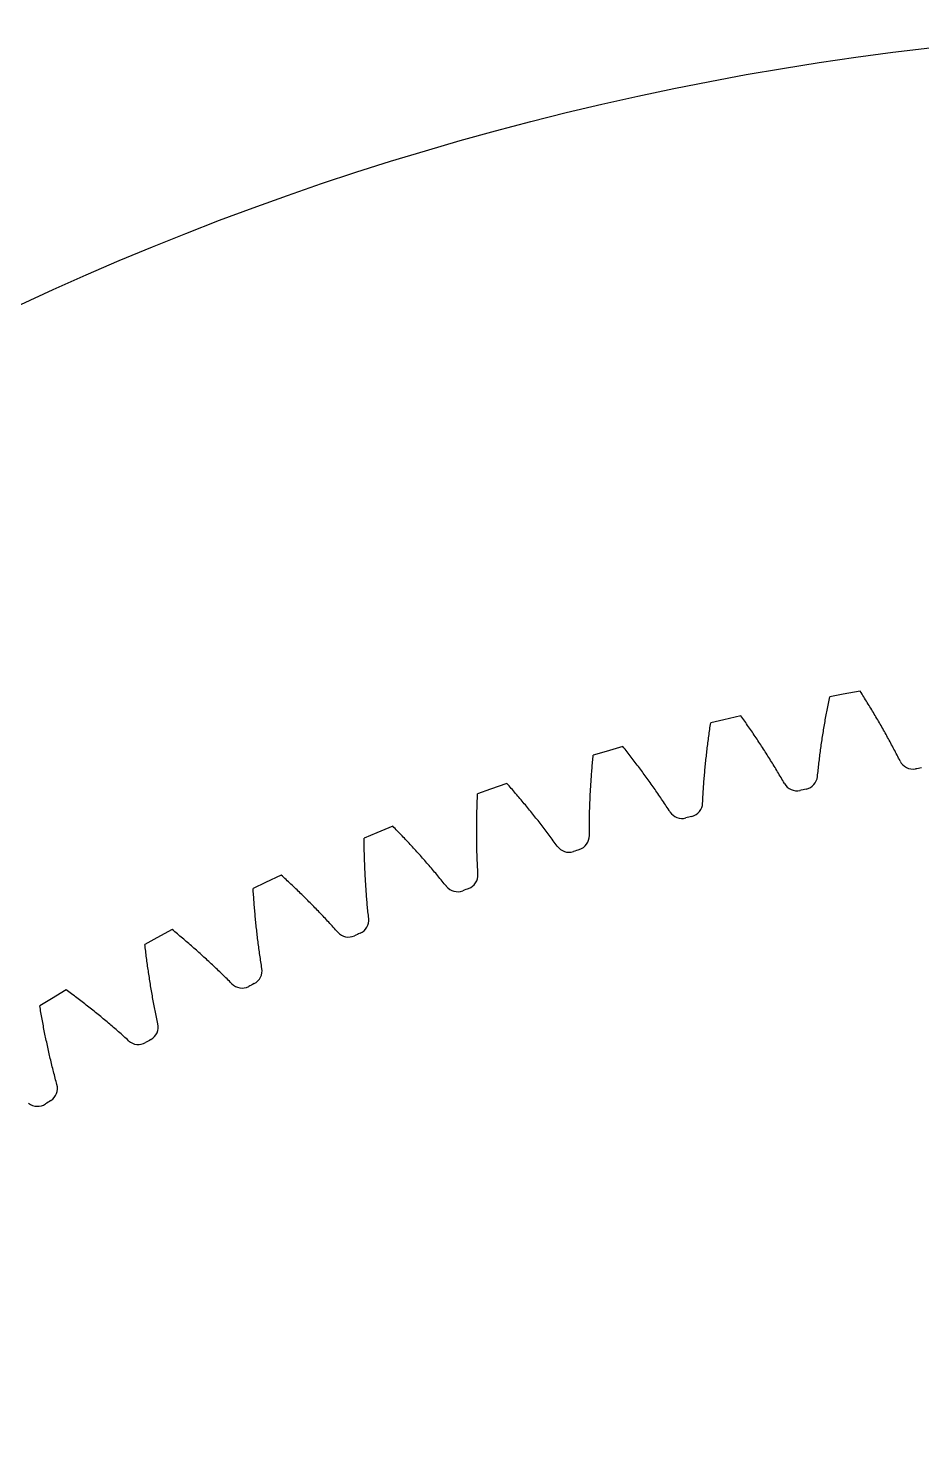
# Model space of a CAD drawing. Header units: inches. Extents: x -337 to 409, y -412 to 336.
# Drawn here: x -258.7 to -217.8, y 270.9 to 336.3 of the extents above; entities that cross this region are included whole.
import ezdxf

# ---------------------------------------------------------------- set-up
doc = ezdxf.new("R2010")
doc.units = ezdxf.units.IN
doc.header["$MEASUREMENT"] = 0

msp = doc.modelspace()

# ---------------------------------------------------------------- linework, layer by layer
at = {"color": 7, "linetype": 'Continuous'}
for p, q in [((-222.005, 305.565), (-221.99, 305.64)), ((-220.55, 305.835), (-220.591, 305.9)), ((-220.508, 305.77), (-220.55, 305.835)), ((-220.467, 305.705), (-220.508, 305.77)), ((-220.426, 305.64), (-220.467, 305.705)), ((-220.386, 305.575), (-220.426, 305.64)), ((-222.137, 304.885), (-222.123, 304.961)), ((-222.123, 304.961), (-222.108, 305.036)), ((-222.108, 305.036), (-222.094, 305.112)), ((-222.094, 305.112), (-222.08, 305.188)), ((-222.08, 305.188), (-222.065, 305.263)), ((-222.065, 305.263), (-222.05, 305.339)), ((-222.05, 305.339), (-222.035, 305.414)), ((-222.035, 305.414), (-222.02, 305.49)), ((-222.02, 305.49), (-222.005, 305.565)), ((-220.345, 305.509), (-220.386, 305.575)), ((-220.304, 305.444), (-220.345, 305.509)), ((-220.264, 305.378), (-220.304, 305.444)), ((-220.223, 305.313), (-220.264, 305.378)), ((-220.183, 305.247), (-220.223, 305.313)), ((-220.143, 305.181), (-220.183, 305.247)), ((-220.103, 305.116), (-220.143, 305.181)), ((-220.063, 305.05), (-220.103, 305.116)), ((-220.024, 304.984), (-220.063, 305.05)), ((-219.984, 304.918), (-220.024, 304.984)), ((-227.482, 304.214), (-227.471, 304.29)), ((-227.471, 304.29), (-227.46, 304.366)), ((-227.46, 304.366), (-227.448, 304.442)), ((-226.021, 304.712), (-226.065, 304.774)), ((-225.976, 304.649), (-226.021, 304.712)), ((-225.931, 304.586), (-225.976, 304.649)), ((-225.887, 304.523), (-225.931, 304.586)), ((-225.843, 304.46), (-225.887, 304.523)), ((-225.799, 304.397), (-225.843, 304.46)), ((-225.755, 304.334), (-225.799, 304.397)), ((-225.711, 304.271), (-225.755, 304.334)), ((-222.256, 304.203), (-222.243, 304.279)), ((-222.243, 304.279), (-222.231, 304.355)), ((-222.231, 304.355), (-222.218, 304.43)), ((-222.218, 304.43), (-222.204, 304.506)), ((-222.204, 304.506), (-222.191, 304.582)), ((-222.191, 304.582), (-222.178, 304.658)), ((-222.178, 304.658), (-222.164, 304.734)), ((-222.164, 304.734), (-222.151, 304.809)), ((-222.151, 304.809), (-222.137, 304.885)), ((-219.945, 304.852), (-219.984, 304.918)), ((-219.905, 304.786), (-219.945, 304.852)), ((-219.866, 304.719), (-219.905, 304.786)), ((-219.827, 304.653), (-219.866, 304.719)), ((-219.788, 304.587), (-219.827, 304.653)), ((-219.75, 304.52), (-219.788, 304.587)), ((-219.711, 304.454), (-219.75, 304.52)), ((-219.673, 304.387), (-219.711, 304.454)), ((-219.634, 304.32), (-219.673, 304.387)), ((-219.596, 304.253), (-219.634, 304.32)), ((-227.566, 303.604), (-227.556, 303.68)), ((-227.556, 303.68), (-227.546, 303.756)), ((-227.546, 303.756), (-227.536, 303.833)), ((-227.536, 303.833), (-227.525, 303.909)), ((-227.525, 303.909), (-227.515, 303.985)), ((-227.515, 303.985), (-227.504, 304.061)), ((-227.504, 304.061), (-227.493, 304.137)), ((-227.493, 304.137), (-227.482, 304.214)), ((-225.667, 304.207), (-225.711, 304.271)), ((-225.624, 304.144), (-225.667, 304.207)), ((-225.58, 304.08), (-225.624, 304.144)), ((-225.537, 304.017), (-225.58, 304.08)), ((-225.494, 303.953), (-225.537, 304.017)), ((-225.451, 303.889), (-225.494, 303.953)), ((-225.408, 303.825), (-225.451, 303.889)), ((-225.365, 303.762), (-225.408, 303.825)), ((-225.322, 303.697), (-225.365, 303.762)), ((-225.28, 303.633), (-225.322, 303.697)), ((-225.237, 303.569), (-225.28, 303.633)), ((-222.351, 303.595), (-222.34, 303.671)), ((-222.34, 303.671), (-222.329, 303.747)), ((-222.329, 303.747), (-222.317, 303.823)), ((-222.317, 303.823), (-222.305, 303.899)), ((-222.305, 303.899), (-222.293, 303.975)), ((-222.293, 303.975), (-222.281, 304.051)), ((-222.281, 304.051), (-222.268, 304.127)), ((-222.268, 304.127), (-222.256, 304.203)), ((-219.558, 304.186), (-219.596, 304.253)), ((-219.52, 304.119), (-219.558, 304.186)), ((-219.482, 304.052), (-219.52, 304.119)), ((-219.445, 303.985), (-219.482, 304.052)), ((-219.407, 303.918), (-219.445, 303.985)), ((-219.37, 303.851), (-219.407, 303.918)), ((-219.333, 303.783), (-219.37, 303.851)), ((-219.296, 303.716), (-219.333, 303.783)), ((-219.259, 303.648), (-219.296, 303.716)), ((-219.222, 303.58), (-219.259, 303.648)), ((-231.425, 303.303), (-231.473, 303.364)), ((-231.377, 303.243), (-231.425, 303.303)), ((-231.33, 303.183), (-231.377, 303.243)), ((-231.282, 303.122), (-231.33, 303.183)), ((-231.235, 303.062), (-231.282, 303.122)), ((-231.187, 303.001), (-231.235, 303.062)), ((-231.14, 302.94), (-231.187, 303.001)), ((-227.648, 302.916), (-227.639, 302.993)), ((-227.639, 302.993), (-227.631, 303.069)), ((-227.631, 303.069), (-227.622, 303.145)), ((-227.622, 303.145), (-227.613, 303.222)), ((-227.613, 303.222), (-227.604, 303.298)), ((-227.604, 303.298), (-227.594, 303.375)), ((-227.594, 303.375), (-227.585, 303.451)), ((-227.585, 303.451), (-227.575, 303.527)), ((-227.575, 303.527), (-227.566, 303.604)), ((-225.195, 303.505), (-225.237, 303.569)), ((-225.153, 303.44), (-225.195, 303.505)), ((-225.111, 303.376), (-225.153, 303.44)), ((-225.069, 303.311), (-225.111, 303.376)), ((-225.027, 303.247), (-225.069, 303.311)), ((-224.986, 303.182), (-225.027, 303.247)), ((-224.944, 303.117), (-224.986, 303.182)), ((-224.903, 303.052), (-224.944, 303.117)), ((-224.862, 302.987), (-224.903, 303.052)), ((-224.82, 302.922), (-224.862, 302.987)), ((-222.446, 302.909), (-222.436, 302.985)), ((-222.436, 302.985), (-222.426, 303.061)), ((-222.426, 303.061), (-222.416, 303.137)), ((-222.416, 303.137), (-222.406, 303.214)), ((-222.406, 303.214), (-222.395, 303.29)), ((-222.395, 303.29), (-222.385, 303.366)), ((-222.385, 303.366), (-222.374, 303.442)), ((-222.374, 303.442), (-222.363, 303.518)), ((-222.363, 303.518), (-222.351, 303.595)), ((-219.186, 303.513), (-219.222, 303.58)), ((-219.149, 303.445), (-219.186, 303.513)), ((-219.113, 303.377), (-219.149, 303.445)), ((-219.077, 303.309), (-219.113, 303.377)), ((-219.041, 303.241), (-219.077, 303.309)), ((-219.006, 303.173), (-219.041, 303.241)), ((-218.97, 303.104), (-219.006, 303.173)), ((-218.935, 303.036), (-218.97, 303.104)), ((-218.899, 302.968), (-218.935, 303.036)), ((-218.864, 302.899), (-218.899, 302.968)), ((-232.898, 302.27), (-232.892, 302.346)), ((-232.892, 302.346), (-232.886, 302.423)), ((-232.886, 302.423), (-232.879, 302.5)), ((-232.879, 302.5), (-232.873, 302.577)), ((-232.873, 302.577), (-232.866, 302.653)), ((-232.866, 302.653), (-232.859, 302.73)), ((-232.859, 302.73), (-232.852, 302.807)), ((-232.852, 302.807), (-232.845, 302.883)), ((-232.845, 302.883), (-232.837, 302.96)), ((-231.093, 302.879), (-231.14, 302.94)), ((-231.046, 302.818), (-231.093, 302.879)), ((-230.999, 302.757), (-231.046, 302.818)), ((-230.953, 302.696), (-230.999, 302.757)), ((-230.906, 302.635), (-230.953, 302.696)), ((-230.859, 302.574), (-230.906, 302.635)), ((-230.813, 302.512), (-230.859, 302.574)), ((-230.767, 302.451), (-230.813, 302.512)), ((-230.721, 302.389), (-230.767, 302.451)), ((-230.675, 302.327), (-230.721, 302.389)), ((-230.629, 302.265), (-230.675, 302.327)), ((-227.71, 302.303), (-227.703, 302.38)), ((-227.703, 302.38), (-227.695, 302.457)), ((-227.695, 302.457), (-227.688, 302.533)), ((-227.688, 302.533), (-227.68, 302.61)), ((-227.68, 302.61), (-227.672, 302.686)), ((-227.672, 302.686), (-227.664, 302.763)), ((-227.664, 302.763), (-227.656, 302.839)), ((-227.656, 302.839), (-227.648, 302.916)), ((-224.78, 302.857), (-224.82, 302.922)), ((-224.739, 302.792), (-224.78, 302.857)), ((-224.698, 302.726), (-224.739, 302.792)), ((-224.658, 302.661), (-224.698, 302.726)), ((-224.617, 302.595), (-224.658, 302.661)), ((-224.577, 302.53), (-224.617, 302.595)), ((-224.537, 302.464), (-224.577, 302.53)), ((-224.497, 302.398), (-224.537, 302.464)), ((-224.457, 302.332), (-224.497, 302.398)), ((-224.418, 302.266), (-224.457, 302.332)), ((-222.518, 302.297), (-222.51, 302.373)), ((-222.51, 302.373), (-222.501, 302.45)), ((-222.501, 302.45), (-222.493, 302.526)), ((-222.493, 302.526), (-222.484, 302.603)), ((-222.484, 302.603), (-222.475, 302.679)), ((-222.475, 302.679), (-222.465, 302.756)), ((-222.465, 302.756), (-222.456, 302.832)), ((-222.456, 302.832), (-222.446, 302.909)), ((-218.829, 302.831), (-218.864, 302.899)), ((-218.795, 302.762), (-218.829, 302.831)), ((-218.76, 302.693), (-218.795, 302.762)), ((-236.749, 301.615), (-236.8, 301.672)), ((-232.942, 301.656), (-232.937, 301.733)), ((-232.937, 301.733), (-232.932, 301.809)), ((-232.932, 301.809), (-232.927, 301.886)), ((-232.927, 301.886), (-232.922, 301.963)), ((-232.922, 301.963), (-232.916, 302.04)), ((-232.916, 302.04), (-232.91, 302.116)), ((-232.91, 302.116), (-232.904, 302.193)), ((-232.904, 302.193), (-232.898, 302.27)), ((-230.583, 302.204), (-230.629, 302.265)), ((-230.538, 302.142), (-230.583, 302.204)), ((-230.492, 302.08), (-230.538, 302.142)), ((-230.447, 302.017), (-230.492, 302.08)), ((-230.402, 301.955), (-230.447, 302.017)), ((-230.357, 301.893), (-230.402, 301.955)), ((-230.311, 301.83), (-230.357, 301.893)), ((-230.267, 301.768), (-230.311, 301.83)), ((-230.222, 301.705), (-230.267, 301.768)), ((-230.177, 301.642), (-230.222, 301.705)), ((-227.767, 301.613), (-227.762, 301.69)), ((-227.762, 301.69), (-227.756, 301.767)), ((-227.756, 301.767), (-227.75, 301.843)), ((-227.75, 301.843), (-227.744, 301.92)), ((-227.744, 301.92), (-227.737, 301.997)), ((-227.737, 301.997), (-227.731, 302.074)), ((-227.731, 302.074), (-227.724, 302.15)), ((-227.724, 302.15), (-227.717, 302.227)), ((-227.717, 302.227), (-227.71, 302.303)), ((-224.379, 302.2), (-224.418, 302.266)), ((-224.339, 302.134), (-224.379, 302.2)), ((-224.3, 302.068), (-224.339, 302.134)), ((-224.261, 302.001), (-224.3, 302.068)), ((-224.222, 301.935), (-224.261, 302.001)), ((-224.184, 301.868), (-224.222, 301.935)), ((-224.145, 301.801), (-224.184, 301.868)), ((-224.107, 301.735), (-224.145, 301.801)), ((-224.069, 301.668), (-224.107, 301.735)), ((-222.55, 301.991), (-222.542, 302.067)), ((-222.542, 302.067), (-222.535, 302.144)), ((-222.535, 302.144), (-222.526, 302.221)), ((-222.526, 302.221), (-222.518, 302.297)), ((-238.15, 300.967), (-238.147, 301.043)), ((-238.147, 301.043), (-238.144, 301.12)), ((-238.144, 301.12), (-238.141, 301.197)), ((-236.698, 301.557), (-236.749, 301.615)), ((-236.647, 301.499), (-236.698, 301.557)), ((-236.596, 301.441), (-236.647, 301.499)), ((-236.546, 301.383), (-236.596, 301.441)), ((-236.495, 301.325), (-236.546, 301.383)), ((-236.445, 301.267), (-236.495, 301.325)), ((-236.395, 301.208), (-236.445, 301.267)), ((-236.345, 301.15), (-236.395, 301.208)), ((-236.295, 301.091), (-236.345, 301.15)), ((-236.245, 301.033), (-236.295, 301.091)), ((-236.195, 300.974), (-236.245, 301.033)), ((-232.98, 300.964), (-232.976, 301.041)), ((-232.976, 301.041), (-232.972, 301.118)), ((-232.972, 301.118), (-232.969, 301.195)), ((-232.969, 301.195), (-232.965, 301.272)), ((-232.965, 301.272), (-232.96, 301.348)), ((-232.96, 301.348), (-232.956, 301.425)), ((-232.956, 301.425), (-232.952, 301.502)), ((-232.952, 301.502), (-232.947, 301.579)), ((-232.947, 301.579), (-232.942, 301.656)), ((-230.133, 301.579), (-230.177, 301.642)), ((-230.089, 301.517), (-230.133, 301.579)), ((-230.045, 301.454), (-230.089, 301.517)), ((-230.001, 301.39), (-230.045, 301.454)), ((-229.957, 301.327), (-230.001, 301.39)), ((-229.913, 301.264), (-229.957, 301.327)), ((-229.869, 301.2), (-229.913, 301.264)), ((-229.826, 301.137), (-229.869, 301.2)), ((-229.783, 301.073), (-229.826, 301.137)), ((-229.74, 301.009), (-229.783, 301.073)), ((-229.697, 300.945), (-229.74, 301.009)), ((-227.806, 300.999), (-227.801, 301.076)), ((-227.801, 301.076), (-227.797, 301.152)), ((-227.797, 301.152), (-227.793, 301.229)), ((-227.793, 301.229), (-227.788, 301.306)), ((-227.788, 301.306), (-227.783, 301.383)), ((-227.783, 301.383), (-227.778, 301.46)), ((-227.778, 301.46), (-227.773, 301.536)), ((-227.773, 301.536), (-227.767, 301.613)), ((-238.171, 300.274), (-238.17, 300.351)), ((-238.17, 300.351), (-238.168, 300.428)), ((-238.168, 300.428), (-238.166, 300.505)), ((-238.166, 300.505), (-238.164, 300.582)), ((-238.164, 300.582), (-238.161, 300.659)), ((-238.161, 300.659), (-238.159, 300.736)), ((-238.159, 300.736), (-238.156, 300.813)), ((-238.156, 300.813), (-238.153, 300.89)), ((-238.153, 300.89), (-238.15, 300.967)), ((-236.146, 300.915), (-236.195, 300.974)), ((-236.096, 300.856), (-236.146, 300.915)), ((-236.047, 300.797), (-236.096, 300.856)), ((-235.997, 300.738), (-236.047, 300.797)), ((-235.948, 300.679), (-235.997, 300.738)), ((-235.899, 300.62), (-235.948, 300.679)), ((-235.85, 300.56), (-235.899, 300.62)), ((-235.802, 300.501), (-235.85, 300.56)), ((-235.753, 300.441), (-235.802, 300.501)), ((-235.704, 300.381), (-235.753, 300.441)), ((-235.656, 300.322), (-235.704, 300.381)), ((-233.004, 300.272), (-233.002, 300.349)), ((-233.002, 300.349), (-233, 300.426)), ((-233, 300.426), (-232.997, 300.503)), ((-232.997, 300.503), (-232.995, 300.58)), ((-232.995, 300.58), (-232.992, 300.656)), ((-232.992, 300.656), (-232.989, 300.733)), ((-232.989, 300.733), (-232.986, 300.81)), ((-232.986, 300.81), (-232.983, 300.887)), ((-232.983, 300.887), (-232.98, 300.964)), ((-229.654, 300.882), (-229.697, 300.945)), ((-229.611, 300.817), (-229.654, 300.882)), ((-229.569, 300.753), (-229.611, 300.817)), ((-229.526, 300.689), (-229.569, 300.753)), ((-229.484, 300.625), (-229.526, 300.689)), ((-229.442, 300.56), (-229.484, 300.625)), ((-229.4, 300.496), (-229.442, 300.56)), ((-229.359, 300.431), (-229.4, 300.496)), ((-229.317, 300.366), (-229.359, 300.431)), ((-227.817, 300.768), (-227.813, 300.845)), ((-227.813, 300.845), (-227.81, 300.922)), ((-227.81, 300.922), (-227.806, 300.999)), ((-241.977, 299.649), (-242.031, 299.704)), ((-238.179, 299.736), (-238.178, 299.813)), ((-238.179, 299.659), (-238.179, 299.736)), ((-238.178, 299.89), (-238.177, 299.966)), ((-238.178, 299.813), (-238.178, 299.89)), ((-238.177, 299.966), (-238.175, 300.043)), ((-238.175, 300.043), (-238.174, 300.12)), ((-238.174, 300.12), (-238.173, 300.197)), ((-238.173, 300.197), (-238.171, 300.274)), ((-235.608, 300.262), (-235.656, 300.322)), ((-235.56, 300.202), (-235.608, 300.262)), ((-235.511, 300.142), (-235.56, 300.202)), ((-235.464, 300.081), (-235.511, 300.142)), ((-235.416, 300.021), (-235.464, 300.081)), ((-235.368, 299.961), (-235.416, 300.021)), ((-235.321, 299.9), (-235.368, 299.961)), ((-235.273, 299.839), (-235.321, 299.9)), ((-235.226, 299.779), (-235.273, 299.839)), ((-235.179, 299.718), (-235.226, 299.779)), ((-235.132, 299.657), (-235.179, 299.718)), ((-233.013, 299.656), (-233.012, 299.733)), ((-233.012, 299.81), (-233.011, 299.887)), ((-233.012, 299.733), (-233.012, 299.81)), ((-233.011, 299.887), (-233.01, 299.964)), ((-233.01, 299.964), (-233.009, 300.041)), ((-233.009, 300.041), (-233.007, 300.118)), ((-233.007, 300.118), (-233.006, 300.195)), ((-233.006, 300.195), (-233.004, 300.272)), ((-243.344, 299.083), (-243.345, 299.16)), ((-243.343, 299.006), (-243.344, 299.083)), ((-241.923, 299.594), (-241.977, 299.649)), ((-241.869, 299.539), (-241.923, 299.594)), ((-241.815, 299.484), (-241.869, 299.539)), ((-241.762, 299.429), (-241.815, 299.484)), ((-241.708, 299.373), (-241.762, 299.429)), ((-241.655, 299.318), (-241.708, 299.373)), ((-241.602, 299.262), (-241.655, 299.318)), ((-241.549, 299.206), (-241.602, 299.262)), ((-241.496, 299.151), (-241.549, 299.206)), ((-241.443, 299.095), (-241.496, 299.151)), ((-241.39, 299.039), (-241.443, 299.095)), ((-238.18, 299.582), (-238.179, 299.659)), ((-238.18, 299.505), (-238.18, 299.582)), ((-238.18, 299.428), (-238.18, 299.505)), ((-238.18, 299.351), (-238.18, 299.428)), ((-238.179, 299.274), (-238.18, 299.351)), ((-238.179, 299.197), (-238.179, 299.274)), ((-238.178, 299.12), (-238.179, 299.197)), ((-238.177, 299.043), (-238.178, 299.12)), ((-238.176, 298.966), (-238.177, 299.043)), ((-235.085, 299.596), (-235.132, 299.657)), ((-235.038, 299.534), (-235.085, 299.596)), ((-234.992, 299.473), (-235.038, 299.534)), ((-234.946, 299.412), (-234.992, 299.473)), ((-234.899, 299.35), (-234.946, 299.412)), ((-234.853, 299.289), (-234.899, 299.35)), ((-234.807, 299.227), (-234.853, 299.289)), ((-234.761, 299.165), (-234.807, 299.227)), ((-234.716, 299.103), (-234.761, 299.165)), ((-234.67, 299.041), (-234.716, 299.103)), ((-234.625, 298.979), (-234.67, 299.041)), ((-233.013, 299.579), (-233.013, 299.656)), ((-233.013, 299.502), (-233.013, 299.579)), ((-233.013, 299.425), (-233.013, 299.502)), ((-233.013, 299.348), (-233.013, 299.425)), ((-233.013, 299.272), (-233.013, 299.348)), ((-243.343, 298.929), (-243.343, 299.006)), ((-243.341, 298.852), (-243.343, 298.929)), ((-243.34, 298.775), (-243.341, 298.852)), ((-243.339, 298.698), (-243.34, 298.775)), ((-243.337, 298.621), (-243.339, 298.698)), ((-243.335, 298.544), (-243.337, 298.621)), ((-243.334, 298.467), (-243.335, 298.544)), ((-243.332, 298.39), (-243.334, 298.467)), ((-243.329, 298.313), (-243.332, 298.39)), ((-241.338, 298.983), (-241.39, 299.039)), ((-241.285, 298.926), (-241.338, 298.983)), ((-241.233, 298.87), (-241.285, 298.926)), ((-241.18, 298.813), (-241.233, 298.87)), ((-241.128, 298.757), (-241.18, 298.813)), ((-241.076, 298.7), (-241.128, 298.757)), ((-241.024, 298.643), (-241.076, 298.7)), ((-240.972, 298.587), (-241.024, 298.643)), ((-240.921, 298.529), (-240.972, 298.587)), ((-240.869, 298.472), (-240.921, 298.529)), ((-240.818, 298.415), (-240.869, 298.472)), ((-240.766, 298.358), (-240.818, 298.415)), ((-238.175, 298.889), (-238.176, 298.966)), ((-238.174, 298.812), (-238.175, 298.889)), ((-238.172, 298.735), (-238.174, 298.812)), ((-238.17, 298.658), (-238.172, 298.735)), ((-238.169, 298.581), (-238.17, 298.658)), ((-238.167, 298.504), (-238.169, 298.581)), ((-238.164, 298.428), (-238.167, 298.504)), ((-238.162, 298.351), (-238.164, 298.428)), ((-234.58, 298.916), (-234.625, 298.979)), ((-234.535, 298.854), (-234.58, 298.916)), ((-234.49, 298.791), (-234.535, 298.854)), ((-243.327, 298.236), (-243.329, 298.313)), ((-243.325, 298.159), (-243.327, 298.236)), ((-243.322, 298.083), (-243.325, 298.159)), ((-243.319, 298.006), (-243.322, 298.083)), ((-243.316, 297.929), (-243.319, 298.006)), ((-243.313, 297.852), (-243.316, 297.929)), ((-243.31, 297.775), (-243.313, 297.852)), ((-243.306, 297.698), (-243.31, 297.775)), ((-240.715, 298.3), (-240.766, 298.358)), ((-240.664, 298.243), (-240.715, 298.3)), ((-240.613, 298.185), (-240.664, 298.243)), ((-240.562, 298.128), (-240.613, 298.185)), ((-240.511, 298.07), (-240.562, 298.128)), ((-240.461, 298.012), (-240.511, 298.07)), ((-240.41, 297.954), (-240.461, 298.012)), ((-240.36, 297.895), (-240.41, 297.954)), ((-240.31, 297.837), (-240.36, 297.895)), ((-240.26, 297.779), (-240.31, 297.837)), ((-240.21, 297.72), (-240.26, 297.779)), ((-238.159, 298.274), (-238.162, 298.351)), ((-238.156, 298.197), (-238.159, 298.274)), ((-238.154, 298.12), (-238.156, 298.197)), ((-238.15, 298.043), (-238.154, 298.12)), ((-238.147, 297.966), (-238.15, 298.043)), ((-238.143, 297.889), (-238.147, 297.966)), ((-238.14, 297.812), (-238.143, 297.889)), ((-238.136, 297.736), (-238.14, 297.812)), ((-238.132, 297.659), (-238.136, 297.736)), ((-247.095, 297.413), (-247.151, 297.465)), ((-247.038, 297.361), (-247.095, 297.413)), ((-246.981, 297.309), (-247.038, 297.361)), ((-246.925, 297.257), (-246.981, 297.309)), ((-246.869, 297.204), (-246.925, 297.257)), ((-246.812, 297.151), (-246.869, 297.204)), ((-246.756, 297.099), (-246.812, 297.151)), ((-246.7, 297.046), (-246.756, 297.099)), ((-243.303, 297.621), (-243.306, 297.698)), ((-243.299, 297.544), (-243.303, 297.621)), ((-243.295, 297.467), (-243.299, 297.544)), ((-243.291, 297.391), (-243.295, 297.467)), ((-243.287, 297.314), (-243.291, 297.391)), ((-243.283, 297.237), (-243.287, 297.314)), ((-243.278, 297.16), (-243.283, 297.237)), ((-243.273, 297.083), (-243.278, 297.16)), ((-243.268, 297.007), (-243.273, 297.083)), ((-240.16, 297.661), (-240.21, 297.72)), ((-240.11, 297.603), (-240.16, 297.661)), ((-240.061, 297.544), (-240.11, 297.603)), ((-240.011, 297.485), (-240.061, 297.544)), ((-239.962, 297.426), (-240.011, 297.485)), ((-239.913, 297.366), (-239.962, 297.426)), ((-239.864, 297.307), (-239.913, 297.366)), ((-239.815, 297.248), (-239.864, 297.307)), ((-239.766, 297.188), (-239.815, 297.248)), ((-239.718, 297.128), (-239.766, 297.188)), ((-239.669, 297.068), (-239.718, 297.128)), ((-238.127, 297.582), (-238.132, 297.659)), ((-238.123, 297.505), (-238.127, 297.582)), ((-248.43, 296.776), (-248.435, 296.853)), ((-248.426, 296.699), (-248.43, 296.776)), ((-248.421, 296.622), (-248.426, 296.699)), ((-248.416, 296.545), (-248.421, 296.622)), ((-248.41, 296.469), (-248.416, 296.545)), ((-248.405, 296.392), (-248.41, 296.469)), ((-246.644, 296.993), (-246.7, 297.046)), ((-246.588, 296.94), (-246.644, 296.993)), ((-246.533, 296.887), (-246.588, 296.94)), ((-246.477, 296.834), (-246.533, 296.887)), ((-246.422, 296.781), (-246.477, 296.834)), ((-246.366, 296.727), (-246.422, 296.781)), ((-246.311, 296.674), (-246.366, 296.727)), ((-246.256, 296.62), (-246.311, 296.674)), ((-246.201, 296.566), (-246.256, 296.62)), ((-246.146, 296.512), (-246.201, 296.566)), ((-246.091, 296.458), (-246.146, 296.512)), ((-246.036, 296.404), (-246.091, 296.458)), ((-243.263, 296.93), (-243.268, 297.007)), ((-243.258, 296.853), (-243.263, 296.93)), ((-243.253, 296.776), (-243.258, 296.853)), ((-243.247, 296.699), (-243.253, 296.776)), ((-243.242, 296.623), (-243.247, 296.699)), ((-243.236, 296.546), (-243.242, 296.623)), ((-243.23, 296.469), (-243.236, 296.546)), ((-243.223, 296.392), (-243.23, 296.469)), ((-239.621, 297.008), (-239.669, 297.068)), ((-239.573, 296.948), (-239.621, 297.008)), ((-248.399, 296.315), (-248.405, 296.392)), ((-248.394, 296.238), (-248.399, 296.315)), ((-248.388, 296.162), (-248.394, 296.238)), ((-248.382, 296.085), (-248.388, 296.162)), ((-248.375, 296.008), (-248.382, 296.085)), ((-248.369, 295.932), (-248.375, 296.008)), ((-248.363, 295.855), (-248.369, 295.932)), ((-248.356, 295.778), (-248.363, 295.855)), ((-248.349, 295.702), (-248.356, 295.778)), ((-245.981, 296.35), (-246.036, 296.404)), ((-245.927, 296.296), (-245.981, 296.35)), ((-245.873, 296.241), (-245.927, 296.296)), ((-245.818, 296.187), (-245.873, 296.241)), ((-245.764, 296.132), (-245.818, 296.187)), ((-245.71, 296.077), (-245.764, 296.132)), ((-245.656, 296.022), (-245.71, 296.077)), ((-245.602, 295.967), (-245.656, 296.022)), ((-245.548, 295.912), (-245.602, 295.967)), ((-245.495, 295.857), (-245.548, 295.912)), ((-245.441, 295.802), (-245.495, 295.857)), ((-245.388, 295.746), (-245.441, 295.802)), ((-243.217, 296.316), (-243.223, 296.392)), ((-243.21, 296.239), (-243.217, 296.316)), ((-243.204, 296.163), (-243.21, 296.239)), ((-243.197, 296.086), (-243.204, 296.163)), ((-243.189, 296.009), (-243.197, 296.086)), ((-243.182, 295.933), (-243.189, 296.009)), ((-243.174, 295.856), (-243.182, 295.933)), ((-243.167, 295.779), (-243.174, 295.856)), ((-243.159, 295.703), (-243.167, 295.779)), ((-248.342, 295.625), (-248.349, 295.702)), ((-248.335, 295.548), (-248.342, 295.625)), ((-248.328, 295.472), (-248.335, 295.548)), ((-248.32, 295.395), (-248.328, 295.472)), ((-248.313, 295.318), (-248.32, 295.395)), ((-248.305, 295.242), (-248.313, 295.318)), ((-248.297, 295.165), (-248.305, 295.242)), ((-248.289, 295.089), (-248.297, 295.165)), ((-245.335, 295.691), (-245.388, 295.746)), ((-245.282, 295.635), (-245.335, 295.691)), ((-245.229, 295.579), (-245.282, 295.635)), ((-245.176, 295.523), (-245.229, 295.579)), ((-245.123, 295.467), (-245.176, 295.523)), ((-245.071, 295.411), (-245.123, 295.467)), ((-245.018, 295.354), (-245.071, 295.411)), ((-244.966, 295.298), (-245.018, 295.354)), ((-244.914, 295.241), (-244.966, 295.298)), ((-244.862, 295.185), (-244.914, 295.241)), ((-244.81, 295.128), (-244.862, 295.185)), ((-244.758, 295.071), (-244.81, 295.128)), ((-243.151, 295.626), (-243.159, 295.703)), ((-243.142, 295.55), (-243.151, 295.626)), ((-243.134, 295.473), (-243.142, 295.55)), ((-252.088, 294.912), (-252.148, 294.961)), ((-252.029, 294.863), (-252.088, 294.912)), ((-251.97, 294.814), (-252.029, 294.863)), ((-251.911, 294.765), (-251.97, 294.814)), ((-251.852, 294.715), (-251.911, 294.765)), ((-251.793, 294.666), (-251.852, 294.715)), ((-251.734, 294.616), (-251.793, 294.666)), ((-251.675, 294.566), (-251.734, 294.616)), ((-251.617, 294.516), (-251.675, 294.566)), ((-251.558, 294.466), (-251.617, 294.516)), ((-251.5, 294.416), (-251.558, 294.466)), ((-248.281, 295.012), (-248.289, 295.089)), ((-248.272, 294.936), (-248.281, 295.012)), ((-248.264, 294.859), (-248.272, 294.936)), ((-248.255, 294.783), (-248.264, 294.859)), ((-248.246, 294.706), (-248.255, 294.783)), ((-248.237, 294.63), (-248.246, 294.706)), ((-248.228, 294.553), (-248.237, 294.63)), ((-248.219, 294.477), (-248.228, 294.553)), ((-248.209, 294.401), (-248.219, 294.477)), ((-244.707, 295.014), (-244.758, 295.071)), ((-244.655, 294.957), (-244.707, 295.014)), ((-244.604, 294.899), (-244.655, 294.957)), ((-244.553, 294.842), (-244.604, 294.899)), ((-253.389, 294.206), (-253.398, 294.282)), ((-253.38, 294.129), (-253.389, 294.206)), ((-253.371, 294.053), (-253.38, 294.129)), ((-253.362, 293.976), (-253.371, 294.053)), ((-253.353, 293.9), (-253.362, 293.976)), ((-253.344, 293.824), (-253.353, 293.9)), ((-253.334, 293.747), (-253.344, 293.824)), ((-251.441, 294.366), (-251.5, 294.416)), ((-251.383, 294.316), (-251.441, 294.366)), ((-251.325, 294.265), (-251.383, 294.316)), ((-251.267, 294.215), (-251.325, 294.265)), ((-251.209, 294.164), (-251.267, 294.215)), ((-251.151, 294.113), (-251.209, 294.164)), ((-251.094, 294.062), (-251.151, 294.113)), ((-251.036, 294.011), (-251.094, 294.062)), ((-250.978, 293.96), (-251.036, 294.011)), ((-250.921, 293.909), (-250.978, 293.96)), ((-250.864, 293.858), (-250.921, 293.909)), ((-250.807, 293.806), (-250.864, 293.858)), ((-250.75, 293.754), (-250.807, 293.806)), ((-248.199, 294.324), (-248.209, 294.401)), ((-248.189, 294.248), (-248.199, 294.324)), ((-248.179, 294.172), (-248.189, 294.248)), ((-248.169, 294.096), (-248.179, 294.172)), ((-248.159, 294.019), (-248.169, 294.096)), ((-248.148, 293.943), (-248.159, 294.019)), ((-248.137, 293.867), (-248.148, 293.943)), ((-248.126, 293.791), (-248.137, 293.867)), ((-253.324, 293.671), (-253.334, 293.747)), ((-253.314, 293.595), (-253.324, 293.671)), ((-253.304, 293.518), (-253.314, 293.595)), ((-253.294, 293.442), (-253.304, 293.518)), ((-253.284, 293.366), (-253.294, 293.442)), ((-253.273, 293.29), (-253.284, 293.366)), ((-253.262, 293.213), (-253.273, 293.29)), ((-253.252, 293.137), (-253.262, 293.213)), ((-250.693, 293.703), (-250.75, 293.754)), ((-250.636, 293.651), (-250.693, 293.703)), ((-250.579, 293.599), (-250.636, 293.651)), ((-250.522, 293.547), (-250.579, 293.599)), ((-250.466, 293.494), (-250.522, 293.547)), ((-250.41, 293.442), (-250.466, 293.494)), ((-250.353, 293.389), (-250.41, 293.442)), ((-250.297, 293.337), (-250.353, 293.389)), ((-250.241, 293.284), (-250.297, 293.337)), ((-250.185, 293.231), (-250.241, 293.284)), ((-250.129, 293.178), (-250.185, 293.231)), ((-250.074, 293.125), (-250.129, 293.178)), ((-248.115, 293.714), (-248.126, 293.791)), ((-248.104, 293.638), (-248.115, 293.714)), ((-248.092, 293.562), (-248.104, 293.638)), ((-248.08, 293.486), (-248.092, 293.562)), ((-248.069, 293.41), (-248.08, 293.486)), ((-248.056, 293.334), (-248.069, 293.41)), ((-248.044, 293.258), (-248.056, 293.334)), ((-248.032, 293.182), (-248.044, 293.258)), ((-253.241, 293.061), (-253.252, 293.137)), ((-253.23, 292.985), (-253.241, 293.061)), ((-253.218, 292.909), (-253.23, 292.985)), ((-253.207, 292.833), (-253.218, 292.909)), ((-253.195, 292.757), (-253.207, 292.833)), ((-253.184, 292.68), (-253.195, 292.757)), ((-253.172, 292.604), (-253.184, 292.68)), ((-253.16, 292.528), (-253.172, 292.604)), ((-253.147, 292.452), (-253.16, 292.528)), ((-250.018, 293.072), (-250.074, 293.125)), ((-249.963, 293.019), (-250.018, 293.072)), ((-249.907, 292.965), (-249.963, 293.019)), ((-249.852, 292.911), (-249.907, 292.965)), ((-249.797, 292.858), (-249.852, 292.911)), ((-249.742, 292.804), (-249.797, 292.858)), ((-249.687, 292.75), (-249.742, 292.804)), ((-249.633, 292.695), (-249.687, 292.75)), ((-249.578, 292.641), (-249.633, 292.695)), ((-249.524, 292.587), (-249.578, 292.641)), ((-249.47, 292.532), (-249.524, 292.587)), ((-249.416, 292.477), (-249.47, 292.532)), ((-256.944, 292.153), (-257.006, 292.199)), ((-256.883, 292.107), (-256.944, 292.153)), ((-256.821, 292.061), (-256.883, 292.107)), ((-256.759, 292.015), (-256.821, 292.061)), ((-256.698, 291.969), (-256.759, 292.015)), ((-256.636, 291.923), (-256.698, 291.969)), ((-256.575, 291.876), (-256.636, 291.923)), ((-256.514, 291.829), (-256.575, 291.876)), ((-253.135, 292.377), (-253.147, 292.452)), ((-253.122, 292.301), (-253.135, 292.377)), ((-253.11, 292.225), (-253.122, 292.301)), ((-253.097, 292.149), (-253.11, 292.225)), ((-253.084, 292.073), (-253.097, 292.149)), ((-253.071, 291.997), (-253.084, 292.073)), ((-253.057, 291.921), (-253.071, 291.997)), ((-253.044, 291.846), (-253.057, 291.921)), ((-253.03, 291.77), (-253.044, 291.846)), ((-258.206, 291.38), (-258.219, 291.456)), ((-258.194, 291.304), (-258.206, 291.38)), ((-258.181, 291.228), (-258.194, 291.304)), ((-258.168, 291.152), (-258.181, 291.228)), ((-256.453, 291.783), (-256.514, 291.829)), ((-256.392, 291.736), (-256.453, 291.783)), ((-256.331, 291.689), (-256.392, 291.736)), ((-256.27, 291.642), (-256.331, 291.689)), ((-256.209, 291.595), (-256.27, 291.642)), ((-256.148, 291.547), (-256.209, 291.595)), ((-256.088, 291.5), (-256.148, 291.547)), ((-256.027, 291.452), (-256.088, 291.5)), ((-255.967, 291.404), (-256.027, 291.452)), ((-255.906, 291.357), (-255.967, 291.404)), ((-255.846, 291.309), (-255.906, 291.357)), ((-255.786, 291.261), (-255.846, 291.309)), ((-255.726, 291.212), (-255.786, 291.261)), ((-255.666, 291.164), (-255.726, 291.212)), ((-253.016, 291.694), (-253.03, 291.77)), ((-253.002, 291.618), (-253.016, 291.694)), ((-252.988, 291.543), (-253.002, 291.618)), ((-252.973, 291.467), (-252.988, 291.543)), ((-252.959, 291.392), (-252.973, 291.467)), ((-252.944, 291.316), (-252.959, 291.392)), ((-252.929, 291.241), (-252.944, 291.316)), ((-252.914, 291.165), (-252.929, 291.241)), ((-258.154, 291.076), (-258.168, 291.152)), ((-258.141, 291.001), (-258.154, 291.076)), ((-258.127, 290.925), (-258.141, 291.001)), ((-258.113, 290.849), (-258.127, 290.925)), ((-258.1, 290.773), (-258.113, 290.849)), ((-258.086, 290.698), (-258.1, 290.773)), ((-258.071, 290.622), (-258.086, 290.698)), ((-258.057, 290.546), (-258.071, 290.622)), ((-258.043, 290.471), (-258.057, 290.546)), ((-255.607, 291.116), (-255.666, 291.164)), ((-255.547, 291.067), (-255.607, 291.116)), ((-255.487, 291.018), (-255.547, 291.067)), ((-255.428, 290.97), (-255.487, 291.018)), ((-255.368, 290.921), (-255.428, 290.97)), ((-255.309, 290.872), (-255.368, 290.921)), ((-255.25, 290.822), (-255.309, 290.872)), ((-255.191, 290.773), (-255.25, 290.822)), ((-255.132, 290.724), (-255.191, 290.773)), ((-255.073, 290.674), (-255.132, 290.724)), ((-255.014, 290.624), (-255.073, 290.674)), ((-254.956, 290.574), (-255.014, 290.624)), ((-254.897, 290.524), (-254.956, 290.574)), ((-252.899, 291.09), (-252.914, 291.165)), ((-252.883, 291.014), (-252.899, 291.09)), ((-252.867, 290.939), (-252.883, 291.014)), ((-252.851, 290.864), (-252.867, 290.939)), ((-252.835, 290.788), (-252.851, 290.864)), ((-252.819, 290.713), (-252.835, 290.788)), ((-252.803, 290.638), (-252.819, 290.713)), ((-258.028, 290.395), (-258.043, 290.471)), ((-258.013, 290.32), (-258.028, 290.395)), ((-257.998, 290.244), (-258.013, 290.32)), ((-257.983, 290.169), (-257.998, 290.244)), ((-257.968, 290.093), (-257.983, 290.169)), ((-257.952, 290.018), (-257.968, 290.093)), ((-257.937, 289.943), (-257.952, 290.018)), ((-257.921, 289.867), (-257.937, 289.943)), ((-254.839, 290.474), (-254.897, 290.524)), ((-254.781, 290.424), (-254.839, 290.474)), ((-254.722, 290.373), (-254.781, 290.424)), ((-254.664, 290.323), (-254.722, 290.373)), ((-254.607, 290.272), (-254.664, 290.323)), ((-254.549, 290.221), (-254.607, 290.272)), ((-254.491, 290.17), (-254.549, 290.221)), ((-254.434, 290.119), (-254.491, 290.17)), ((-254.376, 290.068), (-254.434, 290.119)), ((-254.319, 290.017), (-254.376, 290.068)), ((-254.262, 289.965), (-254.319, 290.017)), ((-254.205, 289.913), (-254.262, 289.965)), ((-254.148, 289.861), (-254.205, 289.913)), ((-257.905, 289.792), (-257.921, 289.867)), ((-257.889, 289.717), (-257.905, 289.792)), ((-257.873, 289.642), (-257.889, 289.717)), ((-257.857, 289.566), (-257.873, 289.642)), ((-257.84, 289.491), (-257.857, 289.566)), ((-257.824, 289.416), (-257.84, 289.491)), ((-257.807, 289.341), (-257.824, 289.416)), ((-257.79, 289.266), (-257.807, 289.341)), ((-257.773, 289.191), (-257.79, 289.266)), ((-257.755, 289.116), (-257.773, 289.191)), ((-257.738, 289.041), (-257.755, 289.116)), ((-257.72, 288.966), (-257.738, 289.041)), ((-257.702, 288.891), (-257.72, 288.966)), ((-257.684, 288.816), (-257.702, 288.891)), ((-257.666, 288.741), (-257.684, 288.816)), ((-257.648, 288.667), (-257.666, 288.741)), ((-257.629, 288.592), (-257.648, 288.667)), ((-257.611, 288.517), (-257.629, 288.592)), ((-257.592, 288.443), (-257.611, 288.517)), ((-257.573, 288.368), (-257.592, 288.443)), ((-257.553, 288.294), (-257.573, 288.368)), ((-257.534, 288.219), (-257.553, 288.294)), ((-257.514, 288.145), (-257.534, 288.219)), ((-257.495, 288.07), (-257.514, 288.145)), ((-257.475, 287.996), (-257.495, 288.07)), ((-257.454, 287.922), (-257.475, 287.996)), ((-257.434, 287.848), (-257.454, 287.922))]:
    msp.add_line(p, q, dxfattribs=at)
at = {"color": 7, "linetype": 'Continuous', "flags": 128}
for points in [[(-220.591, 305.9), (-221.375, 305.757), (-221.99, 305.64)], [(-226.065, 304.774), (-226.84, 304.591), (-227.448, 304.442)], [(-231.473, 303.364), (-232.238, 303.14), (-232.837, 302.96)], [(-217.921, 302.357), (-217.999, 302.344), (-218.061, 302.334)], [(-217.78, 302.379), (-217.859, 302.366), (-217.921, 302.357)], [(-236.8, 301.672), (-237.551, 301.408), (-238.141, 301.197)], [(-223.213, 301.376), (-223.291, 301.359), (-223.352, 301.346)], [(-223.074, 301.405), (-223.152, 301.389), (-223.213, 301.376)], [(-242.031, 299.704), (-242.767, 299.401), (-243.345, 299.16)], [(-228.447, 300.119), (-228.524, 300.099), (-228.584, 300.082)], [(-228.31, 300.156), (-228.387, 300.135), (-228.447, 300.119)], [(-233.608, 298.59), (-233.684, 298.566), (-233.743, 298.546)], [(-233.473, 298.634), (-233.549, 298.61), (-233.608, 298.59)], [(-247.151, 297.465), (-247.871, 297.124), (-248.435, 296.853)], [(-238.682, 296.794), (-238.756, 296.765), (-238.814, 296.743)], [(-238.549, 296.844), (-238.624, 296.816), (-238.682, 296.794)], [(-252.148, 294.961), (-252.849, 294.583), (-253.398, 294.282)], [(-243.655, 294.734), (-243.727, 294.702), (-243.784, 294.676)], [(-243.525, 294.791), (-243.598, 294.759), (-243.655, 294.734)], [(-257.006, 292.199), (-257.687, 291.785), (-258.219, 291.456)], [(-248.513, 292.417), (-248.584, 292.38), (-248.639, 292.352)], [(-248.387, 292.481), (-248.457, 292.445), (-248.513, 292.417)], [(-253.12, 289.919), (-253.189, 289.879), (-253.243, 289.848)], [(-253.243, 289.848), (-253.312, 289.808), (-253.366, 289.777)], [(-257.833, 287.036), (-257.899, 286.992), (-257.952, 286.958)], [(-257.714, 287.113), (-257.781, 287.07), (-257.833, 287.036)]]:
    msp.add_lwpolyline(points, dxfattribs=at)
at = {"color": 7, "linetype": 'Continuous'}
for centre, start, end in [((-218.166, 302.991), 206.58558, 279.09926), ((-223.491, 301.996), 209.58583, 282.09751), ((-223.212, 302.056), 281.93331, 354.40058), ((-228.757, 300.724), 212.59112, 285.09584), ((-228.481, 300.798), 284.91931, 357.39777), ((-233.678, 299.267), 287.92135, 0.40133), ((-233.949, 299.178), 215.5944, 288.08845), ((-238.787, 297.465), 290.91775, 3.40543), ((-239.054, 297.363), 218.58681, 291.10435), ((-243.795, 295.399), 293.92506, 6.40132), ((-244.056, 295.283), 221.60083, 294.09511), ((-248.687, 293.074), 296.90455, 9.41078), ((-248.942, 292.944), 224.58914, 297.09894), ((-253.452, 290.495), 299.92194, 12.4085), ((-253.7, 290.353), 227.60068, 300.08909), ((-258.075, 287.671), 302.91601, 15.39349), ((-258.315, 287.516), 230.60198, 303.08362)]:
    msp.add_arc(centre, 0.665, start, end, dxfattribs=at)
msp.add_ellipse((-201.837, 200.81), major_axis=(-135.5, 0), ratio=1, dxfattribs=at)

doc.saveas('drawing.dxf')
